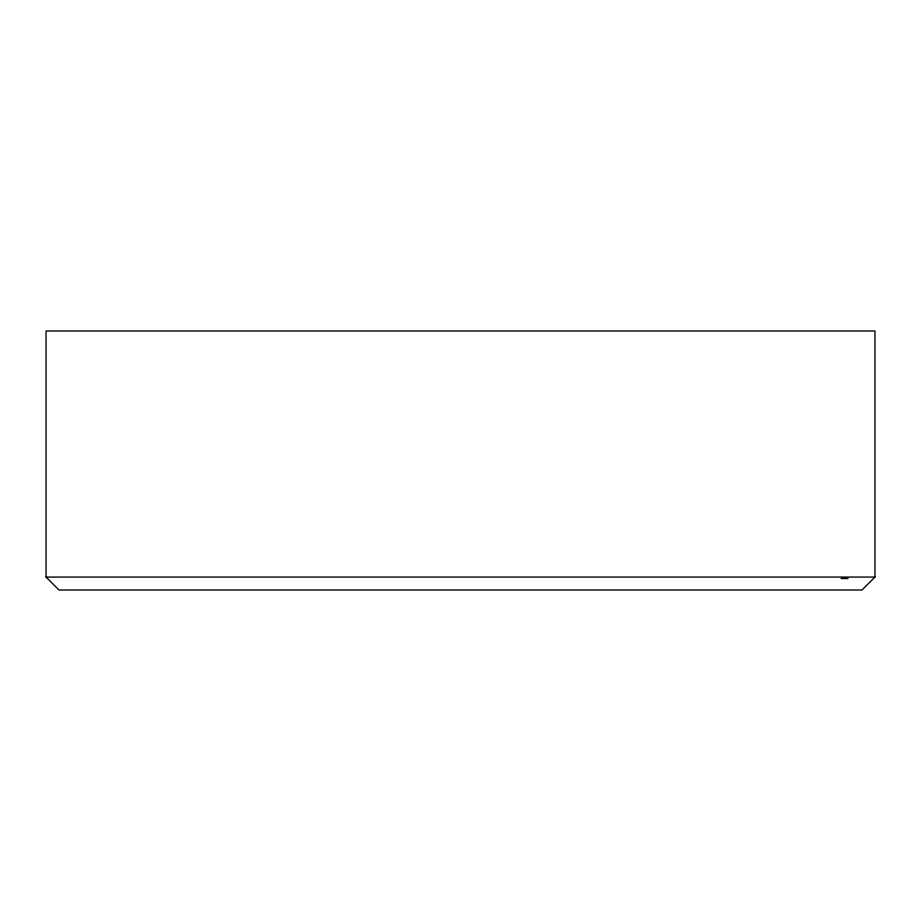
<?xml version="1.0" encoding="UTF-8"?>
<svg xmlns="http://www.w3.org/2000/svg" width="921" height="921" viewBox="0 0 921 921"><rect width="100%" height="100%" fill="white"/><g stroke="black" fill="none" stroke-linecap="round" stroke-linejoin="round"><path stroke-width="1.38" d="M874.95 577.064L861.998 590.016L59.002 590.016L46.05 577.064L46.05 330.984L874.95 330.984L874.95 577.064L46.05 577.064M841.08 578.538L848.011 578.538"/></g></svg>
